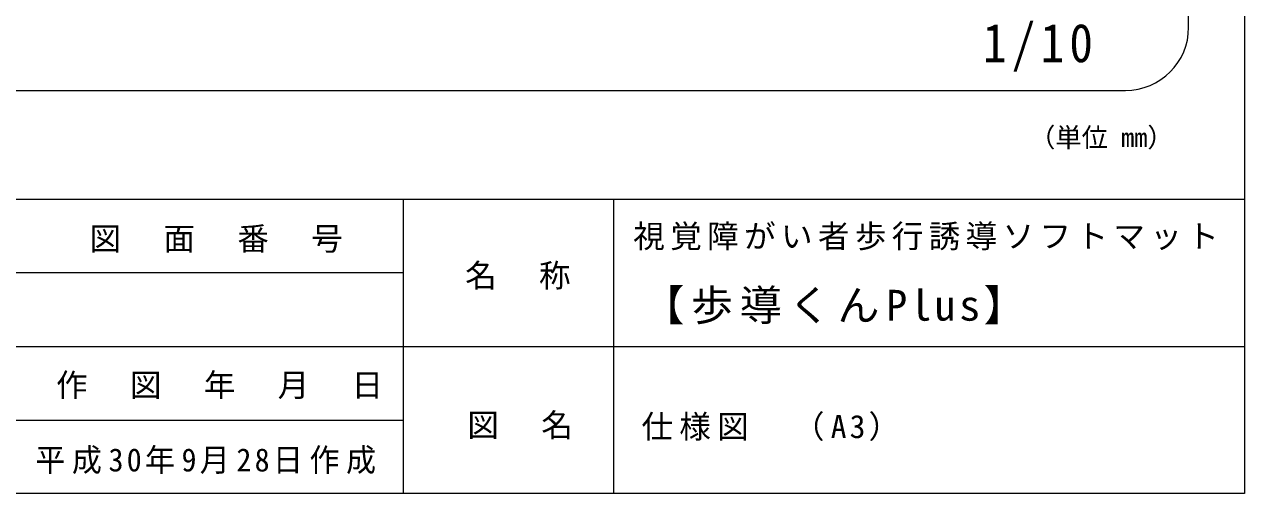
# Model space of a CAD drawing. Units: millimetres, scale not verified. Extents: x -959 to 1041, y -866 to 689.
# Drawn here: x 461 to 1041, y -698 to -474 of the extents above; entities that cross this region are included whole.
import ezdxf
from ezdxf.enums import TextEntityAlignment as Align

# ---------------------------------------------------------------- set-up
doc = ezdxf.new("R2010")
doc.units = ezdxf.units.MM
doc.header["$LTSCALE"] = 5
doc.layers.add('0-0', color=2, linetype='Continuous', lineweight=18)
doc.layers.add('0-1', color=4, linetype='Continuous', lineweight=9)
doc.styles.add('ＭＳ ゴシック', font='')
doc.styles.get('ＭＳ ゴシック').set_extended_font_data('MS Gothic')

msp = doc.modelspace()

# ---------------------------------------------------------------- linework, layer by layer
at = {"layer": '0-0'}
for p, q in [((1040.568, 689.299), (1040.568, -697.593)), ((-959.431, -557.593), (1040.568, -557.593)), ((640.568, -557.593), (640.568, -697.593)), ((740.568, -557.593), (740.568, -697.593)), ((640.568, -592.593), (-38.181, -592.593)), ((440.569, -627.593), (640.568, -627.593)), ((640.568, -627.593), (1040.568, -627.593)), ((440.569, -662.593), (640.568, -662.593))]:
    msp.add_line(p, q, dxfattribs=at)
msp.add_lwpolyline([(1040.568, -697.593), (-959.431, -697.593), (-959.431, 689.299)], dxfattribs=at)
at = {"layer": '0-1', "color": 1, "lineweight": 18}
for p, q in [((1013.977, -475.828), (1013.977, -108.891)), ((23.039, -505.828), (983.977, -505.828))]:
    msp.add_line(p, q, dxfattribs=at)
msp.add_arc((983.977, -475.828), 30, 270, 0, dxfattribs=at)

# ---------------------------------------------------------------- texts
at = {"layer": '0-0', "color": 4, "style": 'ＭＳ ゴシック'}
msp.add_text('（単位 mm）', height=9.164, dxfattribs=at).set_placement((938.14, -535.521), align=Align.BOTTOM_LEFT)
at = {"layer": '0-0', "color": 7, "attachment_point": 7, "style": 'ＭＳ ゴシック'}
for s, insert, char_height in [('\\T1.17;視覚障がい者歩行誘導ソフトマット', (749.99, -581.974), 11), ('\\T1.17;図\u3000面\u3000番\u3000号', (491.569, -583.093), 11), ('\\T1.17;名\u3000称', (670.068, -600.593), 11), ('\\T1.16;【歩導くんPlus】', (754.228, -617.091), 14.66), ('\\T1.17;作\u3000図\u3000年\u3000月\u3000日', (475.635, -652.686), 11), ('\\T1.17;図\u3000名', (671.129, -671.745), 11), ('\\T1.2;仕様図\u3000（A3）', (753.841, -672.63), 11), ('\\T1.22;\\W0.95;平成30年9月28日作成', (465.767, -688.365), 11)]:
    msp.add_mtext(s, dxfattribs=dict(at, insert=insert, char_height=char_height))
at = {"layer": '0-1', "color": 3, "insert": (916.195, -496.878), "char_height": 18.33, "attachment_point": 7, "style": 'ＭＳ ゴシック'}
msp.add_mtext('\\T1.22;\\W0.9;1/10', dxfattribs=at)

doc.saveas('drawing.dxf')
